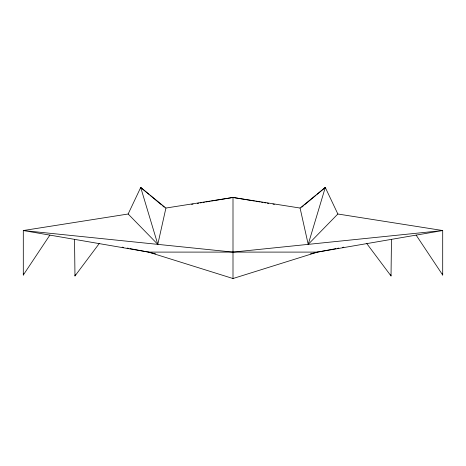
<?xml version="1.0" encoding="UTF-8"?>
<svg xmlns="http://www.w3.org/2000/svg" width="466" height="466" viewBox="0 0 466 466"><rect width="100%" height="100%" fill="white"/><g stroke="black" fill="none" stroke-linecap="round" stroke-linejoin="round"><path stroke-width="0.7" d="M366.8 243.607L391.026 275.954L391.469 239.361M128.15 214.005L157.799 244.365L165.919 208.046L140.709 187.472L128.15 214.005L23.3 230.542L23.3 275.039L49.862 235.114M23.3 275.039L23.626 273.624M99.2 243.607L74.974 275.954L75.364 274.579M324.552 188.701L325.291 187.472L300.081 208.046L308.201 244.365L325.291 187.472L337.85 214.005L442.7 230.542L442.7 275.039L416.138 235.114M308.201 244.365L337.85 214.005M301.723 207.219L303.366 205.838M304.467 204.924L315.977 195.277M317.072 194.357L325.291 187.472M130.008 248.623L148.537 252.1L233 278.528L317.463 252.1L335.992 248.623M310.426 253.854L317.463 252.1L442.7 230.542L233 252.1L23.3 230.542L148.537 252.1L155.574 253.854M337.419 248.355L338.846 248.087M342.411 247.417L343.832 247.155M191.613 204.335L193.04 204.096M197.322 203.386L198.749 203.153M200.176 202.914L201.603 202.675M203.03 202.442L204.458 202.203M205.885 201.964L207.312 201.731M208.739 201.493L210.166 201.26M211.593 201.021L233 197.468L300.081 208.046M165.919 208.046L233 197.468L254.407 201.021M148.537 252.1L317.463 252.1M255.834 201.26L257.261 201.493M258.688 201.731L260.115 201.964M261.543 202.203L262.97 202.442M264.397 202.675L265.824 202.914M267.251 203.153L268.678 203.386M272.96 204.096L274.387 204.335M122.168 247.155L123.589 247.417M127.154 248.087L128.581 248.355M157.799 244.365L140.709 187.472L148.928 194.357M150.023 195.277L161.533 204.924M162.634 205.838L164.277 207.219M140.709 187.472L141.448 188.701M390.636 274.579L391.026 275.954M442.374 273.624L442.7 275.039M74.531 239.361L74.974 275.954M233 197.468L233 278.528"/></g></svg>
